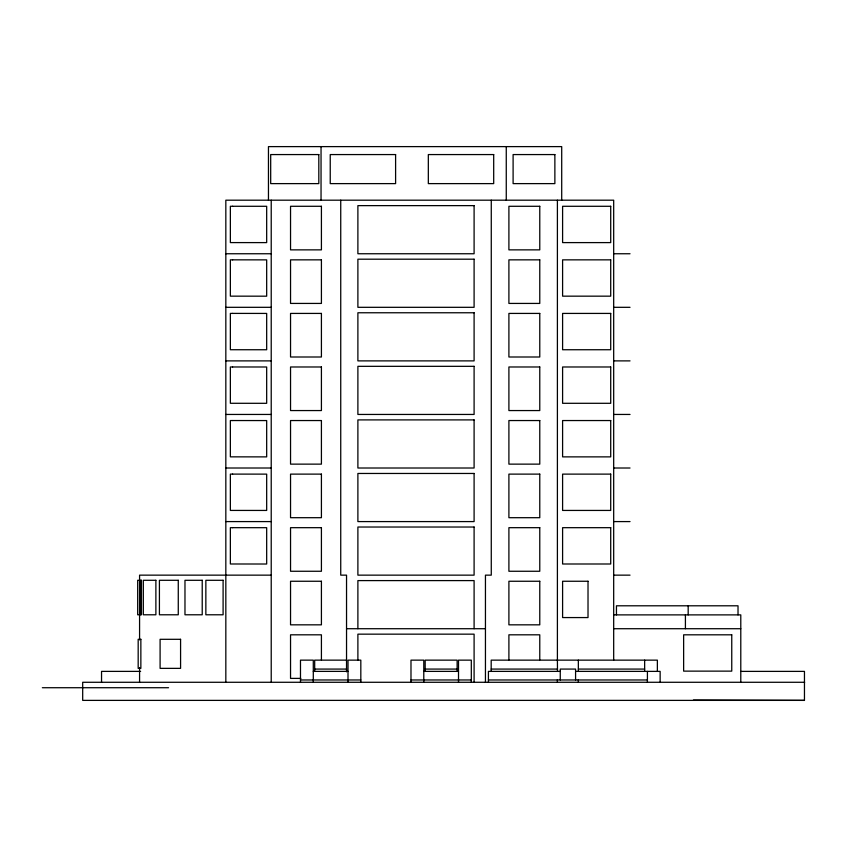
<?xml version="1.0" encoding="UTF-8"?>
<svg xmlns="http://www.w3.org/2000/svg" width="847" height="847" viewBox="0 0 847 847"><rect width="100%" height="100%" fill="white"/><g stroke="black" fill="none" stroke-linecap="round" stroke-linejoin="round"><path stroke-width="1.27" d="M225.831 253.751L271.22 253.751M613.683 253.751L630.03 253.751M225.831 307.313L271.22 307.313M613.683 307.313L630.03 307.313M225.831 360.886L271.22 360.886M613.683 360.886L630.03 360.886M225.831 414.448L271.22 414.448M613.683 414.448L630.03 414.448M225.831 468.01L271.22 468.01M613.683 468.01L630.03 468.01M225.831 521.583L271.22 521.583M613.683 521.583L630.03 521.583M271.22 575.145L139.575 575.145L139.575 639.951M613.683 575.145L630.03 575.145M613.683 614.88L740.786 614.88L740.786 682.28M346.539 628.718L485.447 628.718M613.683 628.718L740.786 628.718M346.635 660.141L314.682 660.141L314.682 671.385M314.682 669.077L346.635 669.077M425.173 669.077L457.126 669.077M491.186 669.077L557.495 669.077M578.342 669.077L644.652 669.077M140.613 671.385L101.545 671.385L101.545 682.28M313.295 671.385L348.011 671.385M423.786 671.385L458.513 671.385M560.259 671.385L488.423 671.385L488.423 682.28M575.579 671.385L660.141 671.385L660.141 682.28M741.04 671.385L804.459 671.385L804.459 700.384L82.688 700.384L82.688 682.28L804.65 682.28M300.833 678.394L290.542 678.394L290.542 634.816L321.415 634.816L321.415 659.908M300.484 679.972L360.822 679.972M410.986 679.972L471.313 679.972M488.423 679.972L647.415 679.972M42.35 687.722L168.553 687.722M693.418 700.046L804.459 700.384M738.023 614.88L738.023 605.796L616.457 605.796L616.457 614.88M688.177 605.796L688.177 614.88M685.414 614.88L685.414 628.718M657.367 671.385L657.367 660.141L491.186 660.141L491.186 671.385M647.415 671.385L647.415 682.28M644.652 660.141L644.652 671.385M613.683 660.067L613.683 200.188L225.831 200.188L225.831 682.28M578.342 660.141L578.342 671.385M578.363 679.675L578.363 682.28M575.579 679.972L575.579 669.077L560.259 669.077L560.259 679.972M561.709 200.188L561.709 146.616L268.457 146.616L268.457 200.188M557.4 200.188L557.4 659.908M557.4 660.141L557.495 671.385M557.4 679.675L557.4 682.28M539.772 659.908L539.772 634.816L508.899 634.816L508.899 659.908M506.262 146.616L506.262 200.188M491.271 200.188L491.271 575.145L485.447 575.145L485.447 682.28M474.098 628.718L474.098 580.597L357.889 580.597L357.889 628.718M474.098 682.28L474.098 634.159L357.889 634.159L357.889 660.173M471.313 682.28L471.313 660.141L458.513 660.141L458.513 682.28M457.126 671.385L457.126 660.141L425.173 660.141L425.173 671.385M423.786 682.28L423.786 660.141L410.986 660.141L410.986 682.28M360.822 682.28L360.822 660.141L348.011 660.141L348.011 682.28M346.539 671.83L346.539 575.145L340.738 575.145L340.738 200.188M321.045 146.616L321.045 200.188M313.295 682.28L313.295 660.141L300.484 660.141L300.484 682.28M271.22 200.188L271.22 682.28M140.041 580.29L140.02 614.784M139.575 667.732L139.575 682.28M318.811 154.567L270.691 154.567L270.691 183.619L318.811 183.619L318.811 154.567M395.602 154.567L330.235 154.567L330.235 183.619L395.602 183.619L395.602 154.567M493.695 154.567L428.328 154.567L428.328 183.619L493.695 183.619L493.695 154.567M554.87 154.567L513.102 154.567L513.102 183.619L554.87 183.619L554.87 154.567M474.098 205.63L357.889 205.63L357.889 253.751L474.098 253.751L474.098 205.63M232.597 206.276L230.363 206.276L230.363 242.591L266.678 242.613L266.678 206.297L232.597 206.276M321.415 206.287L290.542 206.287L290.542 249.865L321.415 249.865L321.415 206.287M539.772 206.287L508.899 206.287L508.899 249.865L539.772 249.865L539.772 206.287M610.708 206.287L562.599 206.287L562.599 242.602L610.708 242.602L610.708 206.287M474.098 259.193L357.889 259.193L357.889 307.313L474.098 307.313L474.098 259.193M232.597 259.838L230.363 259.838L230.363 296.154L266.678 296.185L266.678 259.87L232.597 259.838M321.415 259.849L290.542 259.849L290.542 303.427L321.415 303.427L321.415 259.849M539.772 259.849L508.899 259.849L508.899 303.427L539.772 303.427L539.772 259.849M610.708 259.849L562.599 259.849L562.599 296.164L610.708 296.164L610.708 259.849M474.098 312.765L357.889 312.765L357.889 360.886L474.098 360.886L474.098 312.765M232.597 313.401L230.363 313.401L230.363 349.726L266.678 349.747L266.678 313.432L232.597 313.401M321.415 313.422L290.542 313.422L290.542 357L321.415 357L321.415 313.422M539.772 313.422L508.899 313.422L508.899 357L539.772 357L539.772 313.422M610.708 313.422L562.599 313.422L562.599 349.737L610.708 349.737L610.708 313.422M474.098 366.328L357.889 366.328L357.889 414.448L474.098 414.448L474.098 366.328M232.597 366.973L230.363 366.973L230.363 403.288L266.678 403.31L266.678 366.995L232.597 366.973M321.415 366.984L290.542 366.984L290.542 410.562L321.415 410.562L321.415 366.984M539.772 366.984L508.899 366.984L508.899 410.562L539.772 410.562L539.772 366.984M610.708 366.984L562.599 366.984L562.599 403.299L610.708 403.299L610.708 366.984M474.098 419.9L357.889 419.9L357.889 468.01L474.098 468.01L474.098 419.9M232.597 420.536L230.363 420.536L230.363 456.851L266.678 456.882L266.678 420.567L232.597 420.536M321.415 420.546L290.542 420.546L290.542 464.135L321.415 464.135L321.415 420.546M539.772 420.546L508.899 420.546L508.899 464.135L539.772 464.135L539.772 420.546M610.708 420.546L562.599 420.546L562.599 456.872L610.708 456.872L610.708 420.546M474.098 473.462L357.889 473.462L357.889 521.583L474.098 521.583L474.098 473.462M232.597 474.108L230.363 474.108L230.363 510.423L266.678 510.445L266.678 474.129L232.597 474.108M321.415 474.119L290.542 474.119L290.542 517.697L321.415 517.697L321.415 474.119M539.772 474.119L508.899 474.119L508.899 517.697L539.772 517.697L539.772 474.119M610.708 474.119L562.599 474.119L562.599 510.434L610.708 510.434L610.708 474.119M474.098 527.025L357.889 527.025L357.889 575.145L474.098 575.145L474.098 527.025M232.597 527.67L230.363 527.67L230.363 563.986L266.678 564.017L266.678 527.692L232.597 527.67M321.415 527.681L290.542 527.681L290.542 571.259L321.415 571.259L321.415 527.681M539.772 527.681L508.899 527.681L508.899 571.259L539.772 571.259L539.772 527.681M610.708 527.681L562.599 527.681L562.599 563.996L610.708 563.996L610.708 527.681M141.438 580.29L137.68 580.29L137.68 614.784L141.438 614.784L141.438 580.29M155.88 580.29L143.334 580.29L143.334 614.784L155.88 614.784L155.88 580.29M178.272 580.29L159.416 580.29L159.416 614.784L178.272 614.784L178.272 580.29M202.221 580.29L184.974 580.29L184.974 614.784L202.221 614.784L202.221 580.29M223.1 580.29L205.853 580.29L205.853 614.784L223.1 614.784L223.1 580.29M321.415 581.254L290.542 581.254L290.542 624.832L321.415 624.832L321.415 581.254M539.772 581.254L508.899 581.254L508.899 624.832L539.772 624.832L539.772 581.254M588.019 581.254L562.599 581.254L562.599 617.569L588.019 617.569L588.019 581.254M731.755 634.816L683.635 634.816L683.635 671.131L731.755 671.131L731.755 634.816M140.856 639.305L138.177 639.305L138.177 668.357L140.856 668.357L140.856 639.305M180.58 639.305L160.094 639.305L160.094 668.357L180.58 668.357L180.58 639.305"/></g></svg>
